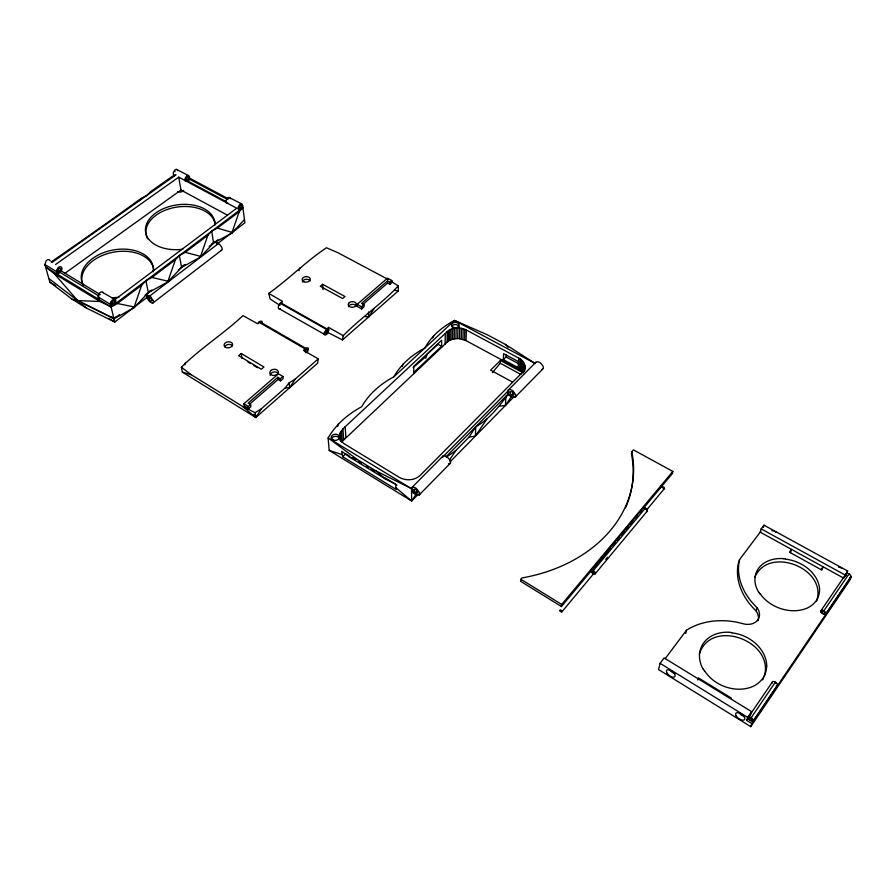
<?xml version="1.0" encoding="UTF-8"?>
<svg xmlns="http://www.w3.org/2000/svg" width="896" height="896" viewBox="0 0 896 896"><rect width="100%" height="100%" fill="white"/><g stroke="black" fill="none" stroke-linecap="round" stroke-linejoin="round"><path stroke-width="1.34" d="M524.709 370.048C525.986 365.176 523.23 360.203 518.784 358.12L466.334 330.03C460.387 326.995 452.413 327.13 447.216 331.61L342.922 428.859L340.099 433.026L339.819 438.424M441.627 347.334L441.683 340.278L413.683 366.453L413.773 373.486M445.133 344.042L445.256 333.446M340.693 431.693L341.477 442.142L447.082 342.205L447.216 331.61M447.082 342.205L448.224 341.275L448.37 330.68M448.224 341.275L449.534 340.458L449.691 329.862M449.534 340.458L450.979 339.786L451.147 329.19M450.979 339.786L452.547 339.248L452.738 328.653M452.547 339.248L454.216 338.856L454.406 328.261M454.216 338.856L455.941 338.632L456.154 328.037M455.941 338.632L457.71 338.565L457.934 327.97M512.4 382.032L490.616 370.138L500.438 360.472L522.446 372.434L521.853 371.661L518.056 368.693L466.043 340.626L459.48 338.666L459.715 328.07M461.227 338.923L461.474 328.328M462.918 339.349L463.187 328.754M464.531 339.92L464.811 329.325M466.043 340.626L466.334 330.03M327.096 332.102L342.485 339.931L343.146 335.619L328.518 327.365L328.698 330.602L327.768 333.032A3.371 1.658 -60.5 0 1 325.539 334.97L278.443 308.28A3.584 1.882 -60.5 0 1 278.454 306.174L279.698 303.867L282.531 301.426L268.766 293.373C288.915 279.093 305.95 261.43 326.458 247.744L337.826 252.672L388.002 279.362M446.376 457.139L455.806 450.576L469.045 437.136L475.395 436.061L475.742 426.742C489.395 419.317 498.77 406.526 507.942 394.789M492.374 372.68L500.282 363.238L500.438 360.472M153.35 271.365L153.44 269.786A36.456 23.766 -10.4 0 0 111.093 250.41A36.456 23.766 -10.4 0 0 83.451 285.219M518.123 367.64L503.294 359.643L503.642 353.651L518.538 361.648M499.587 406.134L505.378 405.518L505.949 396.155M507.528 394.565L508.368 390.006L535.931 362.174L537.499 361.76A4.995 2.968 44.3 0 1 540.579 363.059L542.898 365.893A4.614 2.744 44.3 0 1 542.618 369.152L515.189 397.107L512.624 397.264L507.528 394.565L446.253 456.602M766.618 666.411L766.506 668.237A32.782 26.466 22.5 0 1 754.51 685.63L752.741 686.504A34.922 28.179 22.3 0 1 704.603 670.802M518.056 368.693L518.784 358.12M519.478 369.566L520.229 358.994M520.755 370.563L521.517 359.99M521.853 371.661L522.614 361.088M522.749 372.915L523.522 362.275M523.533 372.758L524.216 363.518M524.194 371.37L524.686 364.818M524.462 371.325L524.91 366.139M643.485 508.2L672.37 473.581L672.829 471.419L633.416 449.893L631.803 451.752A148.187 114.262 3 0 1 521.718 577.987L520.52 581.235L561.434 606.536L610.49 547.747M153.216 271.891L153.44 269.786M561.434 606.536L561.702 604.464L672.829 471.419M306.88 352.778A3.416 1.691 -59.8 0 0 307.406 352.05L308.336 349.597A3.696 1.837 -59.8 0 0 307.922 347.894L306.41 347.928L303.498 350.347L318.214 358.87L317.643 363.16L255.797 417.525L182.336 372.098L181.373 367.237C200.469 348.242 223.294 334.018 242.995 315.616L257.264 323.568L260.198 321.238L261.766 321.25A3.629 1.926 -59.8 0 1 262.237 322.258M631.803 451.752L631.434 453.914A147.907 114.206 3 0 1 625.542 507.819M503.294 359.643L506.027 356.955L506.475 354.626M524.899 367.45L522.514 372.277L420.224 475.339C414.691 480.637 405.586 481.051 399.123 477.243L343.661 443.453L340.659 439.936L339.618 435.814M660.43 487.883L660.867 485.744M751.811 723.576L746.682 720.406L750.579 714.694L751.632 711.67L664.115 657.933L660.061 663.32L658.582 669.581L750.725 726.656L849.89 580.149L851.2 576.856L751.811 723.576L750.725 726.656M509.746 392.437L510.854 391.597A2.542 1.445 44.4 0 1 512.882 392.706L513.587 393.714A2.352 1.344 44.4 0 1 513.475 395.338L511.146 394.834L509.746 392.437L507.73 391.328L442.344 457.386L442.915 456.109L444.438 455.818A5.32 2.722 44.7 0 1 447.586 457.352L450.083 460.331A4.906 2.509 44.6 0 1 450.027 463.534L419.216 494.939L416.707 494.872L411.488 491.792M685.698 633.427L686.526 630.213A67.894 55.25 23.2 0 1 700.179 623.851L703.931 622.787A69.541 56.594 23.3 0 1 715.803 620.883L719.925 620.693A71.344 58.083 23.4 0 1 736.725 622.16L745.125 624.21A14.358 11.312 20.4 0 0 757.837 619.898A14.358 11.312 20.4 0 0 757.064 607.712M418.342 494.166L411.645 500.987L329.19 450.408L328.115 437.92C336.067 424.368 347.894 414.154 361.637 406.773C369.174 393.669 380.598 383.902 393.826 376.846C400.994 364.179 412.026 354.838 424.771 348.085C431.592 335.821 442.266 326.872 454.552 320.41L535.248 363.518L535.931 362.174M699.294 654.024C711.133 617.344 775.23 641.2 764.187 676.648M697.816 679.986L698.41 677.891L731.371 698.118M738.64 562.867L739.592 559.563L760.794 531.35M761.174 528.886L760.2 532.146L843.696 578.133L847.638 570.998L763.963 525.179L761.174 528.886L844.95 574.93M763.314 527.352L763.963 525.179M758.005 620.782A14.314 11.301 20.5 0 0 756.034 610.949L756.974 607.746L751.509 601.787A67.67 51.285 20.7 0 1 743.277 588.952L741.832 585.637A66.024 50.064 20.7 0 1 739.043 575.624L738.629 572.309A64.501 48.933 20.6 0 1 739.592 559.563M141.669 285.174L117.354 303.498L111.093 306.925L45.595 267.03L54.208 273.605L100.005 301.515L111.093 306.925L242.917 207.693L239.221 211.669L217.414 228.099L211.714 231.168L207.861 235.29L185.27 252.325L179.39 255.506L175.37 259.784L151.928 277.435L145.88 280.739L141.669 285.174L133.918 307.754L113.96 318.808L77.594 300.574L48.832 278.51M790.406 552.709L791.515 549.394L789.488 552.194L821.867 570.08L823.077 566.776L821.083 569.643M175.37 259.784L167.72 281.982L148.378 292.634L133.918 307.754M207.861 235.29L200.312 257.13L181.563 267.4L167.72 281.982M184.811 364.773L185.64 362.331M239.221 211.669L231.762 233.15L213.55 243.074M279.238 304.909L270.133 298.995L268.766 293.373M299.006 270.659L299.902 268.038M754.813 577.326C768.242 545.171 827.758 568.355 816.614 601.104M746.682 720.406L747.723 717.405L751.632 711.67M337.523 426.451L338.408 423.931M402.237 366.498L403.133 363.944M425.712 358.243L427.022 354.491L437.954 344.277L441.627 346.282L413.762 372.445M432.824 337.982L433.642 335.664M847.638 570.998L845.029 576.173M762.686 679.885L763.504 678.294M258.048 323.747L259.594 321.653L305.805 348.354L304.248 350.504M306.734 351.456L307.104 350.638A1.848 0.918 -59.8 0 0 306.992 349.384L306.522 349.283A1.702 0.851 -59.9 0 0 305.368 350.28L304.998 351.098A1.848 0.918 -59.9 0 0 304.909 351.501M139.798 200.637L141.165 198.352L146.866 195.429L150.797 191.554L172.782 176.008L173.768 176.411M181.373 367.237L191.195 374.696L242.738 406.515L255.797 417.525L261.363 408.778L285.152 387.934L289.117 382.883L295.176 379.131L318.214 358.87M285.152 387.934L289.677 387.744L295.176 379.131M343.168 335.832L343.403 335.462C360.83 317.789 381.394 304.102 398.25 285.958L391.418 281.568M364.974 316.557L368.738 316.882L374.091 308.582M469.045 437.136L475.742 426.742M395.83 487.659L396.368 489.574L342.675 456.68L341.712 451.27L349.429 456.994L385.84 479.237L395.73 484.187L395.83 487.659L411.645 500.987L416.058 494.402M449.602 459.794L455.806 450.576M475.395 436.061L486.875 419.048M505.378 405.518L511.426 396.581M753.29 720.709L777.403 685.126M825.787 613.738L850.842 576.755M751.218 717.685L775.387 682.136M823.872 610.814L848.994 573.877M748.138 717.528L772.307 682.069M820.814 610.926L845.936 574.067M427.022 354.491L424.816 357.605L413.09 367.517M665.146 658.672L686.526 630.213M442.915 456.109L411.566 487.883L411.645 500.987M593.309 570.618L645.366 508.144M561.938 611.8L594.026 573.227M646.598 509.992L664.418 488.566M605.786 559.406L607.555 557.29M595.168 573.821L647.102 511.302M590.856 570.808L642.891 508.469A2.587 1.456 39.2 0 1 646.184 508.738A2.587 1.456 39.2 0 1 646.408 511.672M612.27 545.608L614.947 542.405M616.728 540.266L619.405 537.051M621.186 534.923L623.862 531.709M625.654 529.57L628.32 526.366M630.112 524.227L632.789 521.024M635.466 517.821L637.246 515.682M639.923 512.467L641.704 510.339M231.762 233.15L244.474 219.576M200.312 257.13L213.573 243.062L211.714 231.168M450.027 461.888L514.024 396.715M417.547 490.784L415.61 492.744L415.632 494.323L412.686 491.613L411.432 488.622L375.973 470.926L357.358 459.57L328.115 437.92L413.515 489.888L415.61 492.744L417.413 493.046A2.509 1.21 44.8 0 0 417.39 491.456L416.618 490.403A2.71 1.31 44.8 0 0 414.534 489.138L413.582 489.518L413.56 493.058M513.632 393.187L511.672 395.181L511.56 396.794L508.771 394.274L507.73 391.328M152.947 302.949L153.328 302.59A4.379 1.904 51.2 0 0 153.138 300.35L150.382 296.722L146.306 294.202L147.269 298.312L149.184 301.146A4.738 2.061 51.2 0 0 151.682 302.915L152.947 302.949L221.939 249.917A4.211 2.05 51.9 0 0 221.446 246.714L219.285 244.138L215.242 241.797M342.675 456.68L345.71 453.802L349.294 455.986M393.826 376.846L454.552 320.41L487.402 334.824L505.411 344.422L535.248 363.518M241.685 203.93L241.158 203.885A3.405 1.982 -62.8 0 0 239.411 204.915L238.19 207.122A3.147 1.826 -62.8 0 0 238.526 209.619C241.214 210.84 244.093 205.587 241.685 203.93L229.018 197.411A3.394 2.005 -62.9 0 0 227.259 198.442L226.05 200.626A3.136 1.848 -62.9 0 0 226.408 203.123L227.942 203.258M240.486 208.141L241.45 206.394L240.744 205.386A1.702 0.986 -62.8 0 0 239.602 206.237L239.254 207.01A1.568 0.918 -62.8 0 0 239.422 208.253L240.486 208.141L240.654 209.384M115.058 299.533L113.882 299.331A3.651 2.274 -57.5 0 0 111.843 300.563C107.218 305.032 114.789 307.81 115.651 302.03A3.371 2.106 -57.5 0 0 115.058 299.533L101.562 291.872A3.64 2.296 -57.4 0 0 99.512 293.093L98.101 296.229L98.795 299.432L97.81 300.182M188.53 175.594L187.992 175.538A3.338 2.072 -63.1 0 0 186.211 176.523L185.024 178.674A3.08 1.915 -63.1 0 0 185.438 181.16C188.171 182.538 191.094 177.206 188.53 175.594L176.389 169.344A3.315 2.083 -63.2 0 0 174.608 170.318L173.421 172.469A3.058 1.926 -63.2 0 0 173.858 174.955L175.224 175.179M187.421 179.749L188.362 178.046L187.6 177.027A1.669 1.03 -63.1 0 0 186.458 177.834L186.122 178.595A1.534 0.952 -63.1 0 0 186.323 179.838L187.421 179.749L187.622 180.992L226.139 201.611M342.485 339.931L398.362 290.864L398.25 285.958M50.131 260.848A3.282 2.206 -57 0 0 49.437 259.84L48.216 259.605A3.55 2.397 -57 0 0 46.155 260.758L44.89 264.544L56.627 271.678C57.915 274.557 61.622 271.645 61.846 269.438A3.293 2.195 -57.1 0 0 61.174 266.941L59.965 266.706A3.573 2.374 -57.1 0 0 57.915 267.87L56.538 270.973L57.31 274.176L59.931 272.306L99.008 296.05M248.651 408.621L250.914 406.638L250.611 404.533L248.181 403.032L277.861 377.306L280.28 378.75L280.538 380.867L283.17 378.571L282.923 376.454L278.466 373.8L243.858 403.749L244.182 405.866L248.651 408.621L248.338 406.504L243.858 403.749M362.712 304.629L387.587 283.046L387.52 280.907L389.883 282.162L389.95 284.301L387.587 283.046M389.95 284.301L391.866 282.643L391.798 280.493L387.453 278.186L357.168 304.36L357.291 306.499L361.659 308.907L361.547 306.768L363.944 304.685L361.57 303.386L387.52 280.907M389.883 282.162L391.798 280.493M249.514 404.264L278.118 379.422L277.861 377.306M248.338 406.504L250.611 404.533M280.28 378.75L282.923 376.454M361.659 308.907L364.056 306.824L363.944 304.685M328.518 327.365L324.43 332.248A3.651 1.792 -60.5 0 0 324.363 334.354L324.643 334.757M322.638 284.278L320.253 286.261L342.597 298.536L344.971 296.509L322.638 284.278L323.064 289.554M241.282 353.506L238.65 355.701L261.341 369.253L263.962 367.013L241.282 353.506L242.021 358.501M114.733 322.011L146.989 297.416L147.448 295.702L149.531 296.117L151.424 299.354A2.184 0.952 51.2 0 1 151.76 300.955L151.301 301.19A2.374 1.03 51.2 0 1 149.688 300.238L148.557 297.987L149.867 297.73M216.832 244.171L244.899 222.779L242.558 205.184L241.45 206.046M149.531 296.117L218.434 243.566L216.317 243.253M150.808 296.677L148.59 298.368L146.989 297.416M45.17 265.126L44.89 264.544L49.851 282.128L72.061 299.208L77.594 300.574L113.859 318.394L116.032 316.736M148.299 292.219L150.382 290.629M181.485 266.986L184.722 264.533M211.4 244.261L213.517 242.648M117.286 316.266L119.515 314.586M145.051 295.165L151.861 289.979M178.248 269.931L185.226 264.622M209.16 246.422L217.997 239.714M114.285 300.104L236.734 208.208L178.73 177.128L55.563 264.51M72.061 299.208L86.554 308.134L114.733 322.011L110.488 304.427L112.19 301.874A1.826 1.142 -57.5 0 1 113.49 300.899L114.072 301A1.691 1.053 -57.5 0 1 114.374 302.243L113.053 303.934L111.798 303.453M64.758 273.426L180.97 190.053L227.483 215.208M56.627 271.678L57.938 270.738L58.296 269.192A1.781 1.187 -57.1 0 1 59.606 268.262L60.211 268.374A1.646 1.098 -57.1 0 1 60.547 269.629L59.237 271.253L57.938 270.738M188.35 177.699L189.493 176.882L189.907 179.368L227.203 199.293M187.622 180.992L190.77 178.752L228.066 198.654M51.162 261.934C81.525 241.069 111.373 220.002 141.165 198.352M52.046 262.472L176.053 174.798M328.72 329.885L328.317 328.888L326.278 329.302L280.269 303.296L281.96 302.714M242.738 406.515L255.102 412.686L261.363 408.778M541.912 369.477L542.618 369.152M508.368 390.006L509.936 389.626A5.096 2.901 44.4 0 1 513.038 390.992L515.76 394.878A4.704 2.677 44.4 0 1 515.178 397.107M450.027 463.534L448.493 463.814M411.97 487.368L413.47 487.122A5.421 2.632 44.8 0 1 416.64 488.723L419.619 492.778A5.006 2.419 44.8 0 1 419.216 494.939M220.942 250.432L221.525 250.298M54.208 273.605L77.594 300.574L100.005 301.515M457.71 338.565L459.48 338.666M134.792 307.093L117.354 303.498M783.35 558.746L785.422 558.936M729.893 632.442L732.043 632.654M168.56 281.344L151.928 277.435M394.878 290.371L398.362 290.864M201.118 256.514L185.27 252.325M232.546 232.546L217.414 228.099M182.336 372.098L191.195 374.696M329.19 450.408L341.958 454.563M349.429 456.994L357.358 459.57M278.746 308.694L279.675 308.93A3.304 1.736 -60.5 0 0 280.246 308.728M187.174 175.65L189.493 176.882M842.016 568.31L840.874 567.706A4.984 2.89 32.7 0 0 838.589 567.134M238.392 211.098L239.299 211.579M506.027 356.955L519.702 364.302M500.282 363.238L520.946 374.494M357.168 304.36L361.547 306.768M280.874 302.904L326.861 328.888M176.926 169.411L177.901 170.699M229.544 197.456L230.462 198.733M259 322.235L305.222 348.958M278.118 379.422L280.538 380.867M247.968 362.051L250.342 363.474M253.915 365.602L257.477 367.73M116.29 303.016L117.219 303.576M60.334 270.413L100.307 294.65M57.243 269.629L59.584 271.062L59.931 272.306M111.16 302.366L113.4 303.722L113.691 304.965M110.488 304.427L98.179 296.946L98.84 297.931M352.867 458.17L355.253 459.626M358.826 461.81L361.211 463.266M365.982 466.178L368.368 467.634M370.754 469.09L374.338 471.274M385.067 477.826L396.995 485.117M111.563 316.982L113.859 318.394M49.851 282.128L55.754 285.757M108.83 318.382L114.733 322.011M660.061 663.32L747.723 717.405M520.699 579.152L561.702 604.464M253.254 414.355L255.618 415.822M111.653 317.352L113.96 318.808M375.973 470.926L385.84 479.237M77.594 300.574L86.554 308.134M505.411 344.422L508.054 347.346M758.968 592.357L760.043 593.981M703.293 669.122L704.357 670.902M182.818 249.234A34.966 22.366 -7.9 0 1 145.69 232.59A34.966 22.366 -7.9 0 1 174.261 205.33A34.966 22.366 -7.9 0 1 214.133 219.363L214.827 222.197A34.966 22.366 -7.9 0 1 214.939 225.12M214.133 219.363L214.827 222.197M145.88 280.739L148.378 292.634M179.39 255.506L181.563 267.4M178.73 177.128L180.97 190.053M255.102 412.686L255.797 417.525M289.117 382.883L289.677 387.744M340.099 433.026L340.693 440.866M339.741 434.414L340.245 440.933M341.499 430.427L342.272 440.877M342.922 428.859L343.683 439.309M345.15 426.776L345.89 437.237M368.502 311.987L368.738 316.882M302.389 281.926A4.066 2.766 -4.5 0 1 305.816 279.362A4.066 2.766 -4.5 0 1 310.139 280.806M348.466 306.723A4.054 2.822 -3 0 1 348.79 306.006L349.373 305.379A4.054 2.822 -3 0 1 356.272 306.074M270.178 375.357A4.267 3.08 -6.7 0 1 270.659 373.766L271.309 373.072A4.267 3.08 -6.7 0 1 278.029 373.139M224.694 346.83A4.278 3.013 -8.1 0 1 228.402 344.49A4.278 3.013 -8.1 0 1 232.534 345.822M279.866 305.2A1.658 0.874 -60.5 0 1 280.123 304.842M306.723 351.49A1.848 0.918 -59.8 0 1 305.48 352.565M227.73 199.427A1.691 0.997 -62.9 0 1 228.021 199.17M102.738 292.085A3.36 2.128 -57.4 0 1 103.152 292.488M174.854 171.64A1.658 1.042 -63.2 0 1 175.112 171.315M82.656 284.469A36.4 23.766 -10.4 0 1 111.608 252.549A36.4 23.766 -10.4 0 1 153.597 268.834M147.616 238.885A34.91 22.366 -7.9 0 1 173.544 207.693A34.91 22.366 -7.9 0 1 215.152 224.336M118.955 297.181A36.456 23.766 -10.4 0 1 111.754 297.674M183.669 190.366A3.416 2.128 -7.4 0 1 181.082 191.957A3.416 2.128 -7.4 0 1 177.878 191.498M451.595 326.682A3.786 2.677 0.9 0 1 455.582 324.598A3.786 2.677 0.9 0 1 459.088 327.141M331.374 439.634A4.088 3.102 -4.8 0 1 334.846 436.386A4.088 3.102 -4.8 0 1 339.382 438.435M662.581 487.928A1.243 0.717 38.8 0 1 662.962 486.842A1.243 0.717 38.8 0 1 664.462 488.006A1.243 0.717 38.8 0 1 663.555 488.69M756.067 610.904A66.192 50.277 20.8 0 1 738.472 562.822M732.054 632.89A34.955 28.246 22.4 0 1 766.741 666.434M703.125 669.178A33.354 26.936 22.3 0 1 729.882 632.296M785.434 559.149A33.622 25.749 20.6 0 1 819.627 589.87L819.448 591.528A31.528 24.125 20.6 0 1 808.472 607.443L806.803 608.25A33.589 25.693 20.5 0 1 760.278 593.902M758.811 592.413A32.088 24.562 20.5 0 1 783.339 558.611M846.227 575.534A2.811 1.624 32.4 0 1 847.09 573.373A2.811 1.624 32.4 0 1 850.562 575.277A2.811 1.624 32.4 0 1 849.699 577.438M848.781 574.493A1.714 0.986 32.4 0 1 849.15 574.739M674.946 673.568A5.186 2.531 37.5 0 1 669.816 669.928M743.758 716.206A5.398 2.621 35.8 0 1 739.346 713.126M771.893 530.678A4.794 2.811 35 0 1 772.923 530.779M774.021 531.104A4.794 2.811 35 0 1 776.149 532.381M772.386 683.01A2.99 1.512 34.9 0 1 773.83 681.52A2.99 1.512 34.9 0 1 777.157 683.827A2.99 1.512 34.9 0 1 776.283 685.709M775.589 682.998A1.814 0.918 34.9 0 1 775.925 683.312M591.763 572.79A2.688 1.378 40 0 1 591.83 570.114A2.688 1.378 40 0 1 595.258 572.869A2.688 1.378 40 0 1 592.85 573.664M592.01 572.208A1.635 0.84 40 0 1 592.547 570.942A1.635 0.84 40 0 1 594.429 572.701A1.635 0.84 40 0 1 592.917 573.059M645.602 508.995A1.568 0.885 39.2 0 1 645.904 509.275M325.618 331.621L325.461 332.035A1.826 0.896 -60.5 0 0 325.562 333.29L326.01 333.39A1.68 0.829 -60.5 0 0 327.13 332.427L327.499 331.61A1.826 0.896 -60.5 0 0 327.398 330.355L326.95 330.243A1.68 0.829 -60.5 0 0 325.83 331.218L325.618 331.621M349.205 302.714L348.634 303.341A4.066 2.822 -3 0 0 352.262 307.283A4.066 2.822 -3 0 0 355.992 303.195A4.066 2.822 -3 0 0 349.205 302.714M270.973 370.429L270.323 371.123A4.278 3.08 -6.7 0 0 273.896 375.446A4.278 3.08 -6.7 0 0 278.051 370.955A4.278 3.08 -6.7 0 0 270.973 370.429M303.766 281.736A4.077 2.766 -4.5 0 0 310.218 279.541A4.077 2.766 -4.5 0 0 304.539 276.942A4.077 2.766 -4.5 0 0 303.766 281.736M226.027 347.536A4.29 3.013 -8.1 0 0 232.602 344.669A4.29 3.013 -8.1 0 0 226.374 342.272A4.29 3.013 -8.1 0 0 226.027 347.536M333.312 440.104A4.099 3.102 -4.8 0 0 339.371 437.102A4.099 3.102 -4.8 0 0 333.166 434.728A4.099 3.102 -4.8 0 0 333.312 440.104M452.816 327.085A3.797 2.677 0.9 0 0 459.054 325.685A3.797 2.677 0.9 0 0 454.149 322.56A3.797 2.677 0.9 0 0 452.816 327.085M559.91 610.725A1.344 0.65 40.5 0 0 561.803 611.912A1.344 0.65 40.5 0 0 560.997 610.221A1.344 0.65 40.5 0 0 559.91 610.725M821.128 612.394A2.867 1.59 33.3 0 0 825.541 614.085A2.867 1.59 33.3 0 0 823.222 610.512A2.867 1.59 33.3 0 0 821.128 612.394M821.968 612.36A1.747 0.963 33.3 0 0 824.656 613.402A1.747 0.963 33.3 0 0 823.267 611.229A1.747 0.963 33.3 0 0 821.968 612.36M736.131 715.758A5.41 2.61 35.8 0 0 744.173 719.958A5.41 2.61 35.8 0 0 740.454 713.451A5.41 2.61 35.8 0 0 736.131 715.758M667.229 673.389A5.197 2.531 37.6 0 0 674.8 676.726A5.197 2.531 37.6 0 0 670.298 670.23A5.197 2.531 37.6 0 0 667.229 673.389M748.541 719.006A3.046 1.478 35.6 0 0 753.077 721.022A3.046 1.478 35.6 0 0 750.546 717.326A3.046 1.478 35.6 0 0 748.541 719.006M749.381 719.029A1.859 0.896 35.6 0 0 752.136 720.283A1.859 0.896 35.6 0 0 750.635 718.032A1.859 0.896 35.6 0 0 749.381 719.029"/></g></svg>
